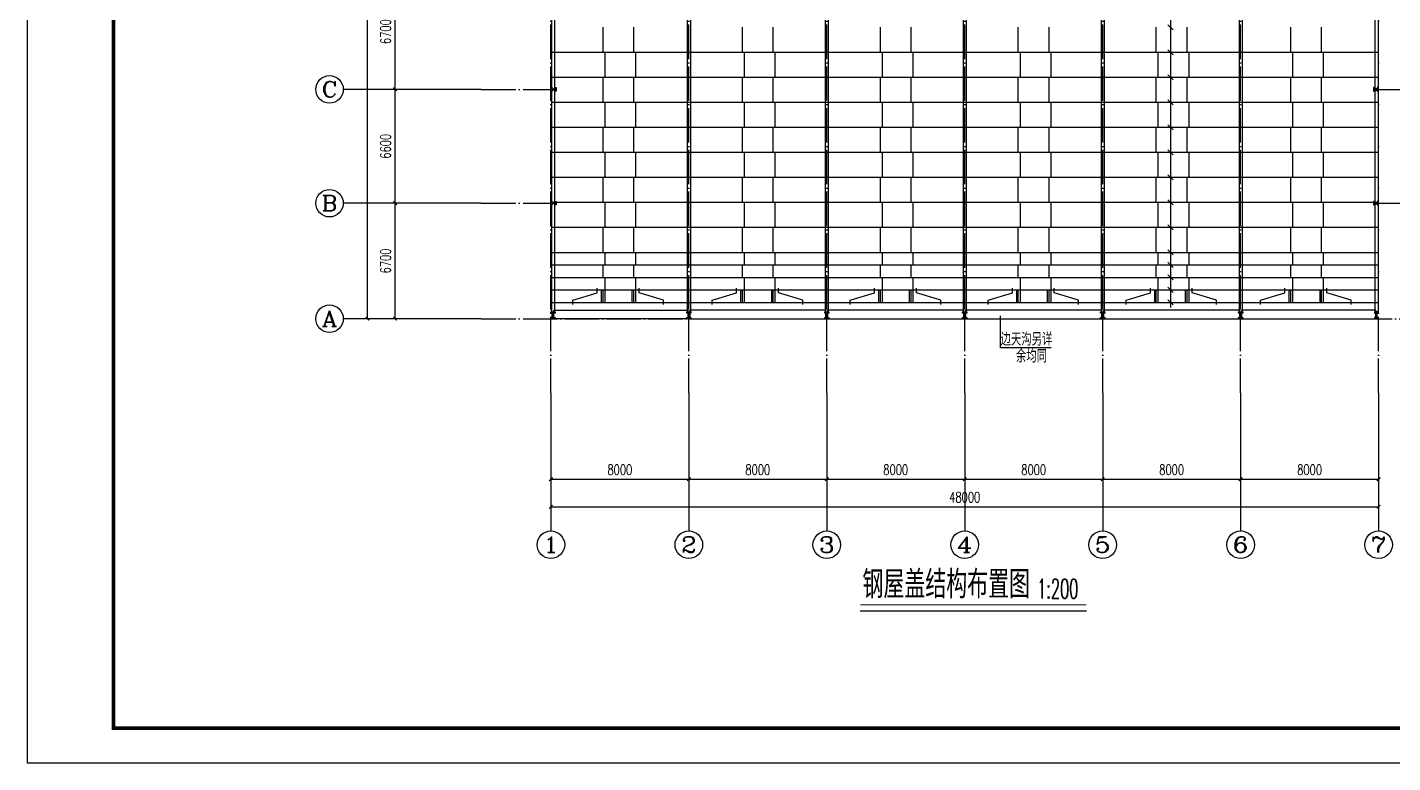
# Model space of a CAD drawing. Extents: x 36360094 to 36697644, y 75306 to 425482.
# Drawn here: x 36484285 to 36563466, y 341482 to 384130 of the extents above; entities that cross this region are included whole.
import ezdxf
from ezdxf.enums import TextEntityAlignment as Align

# ---------------------------------------------------------------- set-up
doc = ezdxf.new("R2010")
doc.units = 0
doc.header["$LTSCALE"] = 1000
doc.header["$MEASUREMENT"] = 0
doc.linetypes.add('ACAD_ISO04W100', pattern=[30.5, 24, -3, 0.5, -3])
doc.linetypes.add('DOTE', pattern=[2.42, 2, -0.2, 0.02, -0.2])
doc.layers.get('0').update_dxf_attribs({"linetype": 'CONTINUOUS'})
doc.layers.get('DEFPOINTS').update_dxf_attribs({"linetype": 'CONTINUOUS'})
for name, color, linetype in [('AXIS', 3, 'CONTINUOUS'), ('AXIS_TEXT', 7, 'CONTINUOUS'), ('DIM_TEXT', 3, 'CONTINUOUS'), ('DOTE', 1, 'ACAD_ISO04W100'), ('PUB_TEXT', 7, 'CONTINUOUS'), ('PUB_TITLE', 4, 'CONTINUOUS'), ('拉条', 4, 'CONTINUOUS'), ('标注、文字', 3, 'CONTINUOUS'), ('沿沟', 3, 'CONTINUOUS'), ('钢梁', 2, 'CONTINUOUS')]:
    doc.layers.add(name, color=color, linetype=linetype)
doc.styles.add('_HZTXT', font='txt.shx', dxfattribs={"width": 0.8, "bigfont": 'hztxt.shx'})
doc.styles.add('_SIMPLEX', font='SIMPLEX', dxfattribs={"width": 0.8})
doc.styles.add('_TCH_AXIS', font='COMPLEX', dxfattribs={"bigfont": 'GBCBIG'})
doc.styles.add('_TCH_DIM_T3', font='SIMPLEX', dxfattribs={"width": 0.705882, "bigfont": 'GBCBIG'})
doc.styles.add('COMPLEX', font='COMPLEX')
doc.dimstyles.new('_TCH_ARCH&&200', dxfattribs={"dimtxt": 595, "dimasz": 200, "dimexe": 500, "dimexo": 600, "dimgap": 252.5, "dimtad": 1, "dimdec": 0, "dimzin": 0, "dimdsep": 46, "dimtxsty": '_TCH_DIM_T3', "dimblk": 'ARCHTICK', "dimcen": 0.09, "dimclrt": 7, "dimazin": 2, "dimtfac": 1, "dimtdec": 0, "dimtix": 1, "dimtmove": 2, "dimatfit": 3, "dimfxl": 0, "dimtolj": 1, "dimtzin": 0, "dimarcsym": 0})

# ---------------------------------------------------------------- blocks, each defined once
blk = doc.blocks.new('_ArchTick')
at = {"color": 0, "linetype": 'ByBlock', "const_width": 0.4}
blk.add_lwpolyline([(-0.5, -0.5), (0.5, 0.5)], dxfattribs=at)
blk = doc.blocks.new('*D711')
at = {"layer": 'AXIS', "color": 0, "lineweight": -2}
for p, q in [((36510011, 373930), (36505111, 373930)), ((36505611, 367230), (36505611, 373930)), ((36510011, 367230), (36505111, 367230))]:
    blk.add_line(p, q, dxfattribs=at)
at = {"layer": 'DEFPOINTS', "color": 0}
for p in [(36505611, 373930), (36510611, 373930), (36510611, 367230)]:
    blk.add_point(p, dxfattribs=at)
at = {"layer": 'AXIS', "color": 0, "lineweight": -2, "xscale": 200, "yscale": 200, "zscale": 200}
for p, rotation in [((36505611, 373930), 90), ((36505611, 367230), 270)]:
    blk.add_blockref('_ArchTick', p, dxfattribs=dict(at, rotation=rotation))
at = {"layer": 'AXIS', "color": 7, "insert": (36505061, 370580), "char_height": 595, "attachment_point": 5, "rotation": 90, "style": '_TCH_DIM_T3'}
blk.add_mtext('\\A1;6700', dxfattribs=at)
blk = doc.blocks.new('*D712')
at = {"layer": 'AXIS', "color": 0, "lineweight": -2}
for p, q in [((36510011, 380530), (36505111, 380530)), ((36505611, 373930), (36505611, 380530)), ((36510011, 373930), (36505111, 373930))]:
    blk.add_line(p, q, dxfattribs=at)
at = {"layer": 'DEFPOINTS', "color": 0}
for p in [(36505611, 380530), (36510611, 380530), (36510611, 373930)]:
    blk.add_point(p, dxfattribs=at)
at = {"layer": 'AXIS', "color": 0, "lineweight": -2, "xscale": 200, "yscale": 200, "zscale": 200}
for p, rotation in [((36505611, 380530), 90), ((36505611, 373930), 270)]:
    blk.add_blockref('_ArchTick', p, dxfattribs=dict(at, rotation=rotation))
at = {"layer": 'AXIS', "color": 7, "insert": (36505061, 377230), "char_height": 595, "attachment_point": 5, "rotation": 90, "style": '_TCH_DIM_T3'}
blk.add_mtext('\\A1;6600', dxfattribs=at)
blk = doc.blocks.new('*D713')
at = {"layer": 'AXIS', "color": 0, "lineweight": -2}
for p, q in [((36510011, 387230), (36505111, 387230)), ((36505611, 380530), (36505611, 387230)), ((36510011, 380530), (36505111, 380530))]:
    blk.add_line(p, q, dxfattribs=at)
at = {"layer": 'DEFPOINTS', "color": 0}
for p in [(36505611, 387230), (36510611, 387230), (36510611, 380530)]:
    blk.add_point(p, dxfattribs=at)
at = {"layer": 'AXIS', "color": 0, "lineweight": -2, "xscale": 200, "yscale": 200, "zscale": 200}
for p, rotation in [((36505611, 387230), 90), ((36505611, 380530), 270)]:
    blk.add_blockref('_ArchTick', p, dxfattribs=dict(at, rotation=rotation))
at = {"layer": 'AXIS', "color": 7, "insert": (36505061, 383880), "char_height": 595, "attachment_point": 5, "rotation": 90, "style": '_TCH_DIM_T3'}
blk.add_mtext('\\A1;6700', dxfattribs=at)
blk = doc.blocks.new('*D717')
at = {"layer": 'AXIS', "color": 0, "lineweight": -2}
for p, q in [((36510011, 407230), (36503511, 407230)), ((36504011, 367230), (36504011, 407230)), ((36510011, 367230), (36503511, 367230))]:
    blk.add_line(p, q, dxfattribs=at)
at = {"layer": 'DEFPOINTS', "color": 0}
for p in [(36504011, 407230), (36510611, 407230), (36510611, 367230)]:
    blk.add_point(p, dxfattribs=at)
at = {"layer": 'AXIS', "color": 0, "lineweight": -2, "xscale": 200, "yscale": 200, "zscale": 200}
for p, rotation in [((36504011, 407230), 90), ((36504011, 367230), 270)]:
    blk.add_blockref('_ArchTick', p, dxfattribs=dict(at, rotation=rotation))
at = {"layer": 'AXIS', "color": 7, "insert": (36503461, 387230), "char_height": 595, "attachment_point": 5, "rotation": 90, "style": '_TCH_DIM_T3'}
blk.add_mtext('\\A1;40000', dxfattribs=at)
blk = doc.blocks.new('*D725')
at = {"layer": 'AXIS', "color": 0, "lineweight": -2}
for p, q in [((36514648, 362324), (36514648, 357424)), ((36522648, 362324), (36522648, 357424)), ((36514648, 357924), (36522648, 357924))]:
    blk.add_line(p, q, dxfattribs=at)
at = {"layer": 'DEFPOINTS', "color": 0}
for p in [(36514648, 362924), (36522648, 362924), (36522648, 357924)]:
    blk.add_point(p, dxfattribs=at)
at = {"layer": 'AXIS', "color": 0, "lineweight": -2, "xscale": 200, "yscale": 200, "zscale": 200, "rotation": 180}
blk.add_blockref('_ArchTick', (36514648, 357924), dxfattribs=at)
at = {"layer": 'AXIS', "color": 0, "lineweight": -2, "xscale": 200, "yscale": 200, "zscale": 200}
blk.add_blockref('_ArchTick', (36522648, 357924), dxfattribs=at)
at = {"layer": 'AXIS', "color": 7, "insert": (36518648, 358474), "char_height": 595, "attachment_point": 5, "style": '_TCH_DIM_T3'}
blk.add_mtext('\\A1;8000', dxfattribs=at)
blk = doc.blocks.new('*D726')
at = {"layer": 'AXIS', "color": 0, "lineweight": -2}
for p, q in [((36522648, 362324), (36522648, 357424)), ((36530648, 362324), (36530648, 357424)), ((36522648, 357924), (36530648, 357924))]:
    blk.add_line(p, q, dxfattribs=at)
at = {"layer": 'DEFPOINTS', "color": 0}
for p in [(36522648, 362924), (36530648, 362924), (36530648, 357924)]:
    blk.add_point(p, dxfattribs=at)
at = {"layer": 'AXIS', "color": 0, "lineweight": -2, "xscale": 200, "yscale": 200, "zscale": 200, "rotation": 180}
blk.add_blockref('_ArchTick', (36522648, 357924), dxfattribs=at)
at = {"layer": 'AXIS', "color": 0, "lineweight": -2, "xscale": 200, "yscale": 200, "zscale": 200}
blk.add_blockref('_ArchTick', (36530648, 357924), dxfattribs=at)
at = {"layer": 'AXIS', "color": 7, "insert": (36526648, 358474), "char_height": 595, "attachment_point": 5, "style": '_TCH_DIM_T3'}
blk.add_mtext('\\A1;8000', dxfattribs=at)
blk = doc.blocks.new('*D727')
at = {"layer": 'AXIS', "color": 0, "lineweight": -2}
for p, q in [((36530648, 362324), (36530648, 357424)), ((36538648, 362324), (36538648, 357424)), ((36530648, 357924), (36538648, 357924))]:
    blk.add_line(p, q, dxfattribs=at)
at = {"layer": 'DEFPOINTS', "color": 0}
for p in [(36530648, 362924), (36538648, 362924), (36538648, 357924)]:
    blk.add_point(p, dxfattribs=at)
at = {"layer": 'AXIS', "color": 0, "lineweight": -2, "xscale": 200, "yscale": 200, "zscale": 200, "rotation": 180}
blk.add_blockref('_ArchTick', (36530648, 357924), dxfattribs=at)
at = {"layer": 'AXIS', "color": 0, "lineweight": -2, "xscale": 200, "yscale": 200, "zscale": 200}
blk.add_blockref('_ArchTick', (36538648, 357924), dxfattribs=at)
at = {"layer": 'AXIS', "color": 7, "insert": (36534648, 358474), "char_height": 595, "attachment_point": 5, "style": '_TCH_DIM_T3'}
blk.add_mtext('\\A1;8000', dxfattribs=at)
blk = doc.blocks.new('*D728')
at = {"layer": 'AXIS', "color": 0, "lineweight": -2}
for p, q in [((36538648, 362324), (36538648, 357424)), ((36546648, 362324), (36546648, 357424)), ((36538648, 357924), (36546648, 357924))]:
    blk.add_line(p, q, dxfattribs=at)
at = {"layer": 'DEFPOINTS', "color": 0}
for p in [(36538648, 362924), (36546648, 362924), (36546648, 357924)]:
    blk.add_point(p, dxfattribs=at)
at = {"layer": 'AXIS', "color": 0, "lineweight": -2, "xscale": 200, "yscale": 200, "zscale": 200, "rotation": 180}
blk.add_blockref('_ArchTick', (36538648, 357924), dxfattribs=at)
at = {"layer": 'AXIS', "color": 0, "lineweight": -2, "xscale": 200, "yscale": 200, "zscale": 200}
blk.add_blockref('_ArchTick', (36546648, 357924), dxfattribs=at)
at = {"layer": 'AXIS', "color": 7, "insert": (36542648, 358474), "char_height": 595, "attachment_point": 5, "style": '_TCH_DIM_T3'}
blk.add_mtext('\\A1;8000', dxfattribs=at)
blk = doc.blocks.new('*D729')
at = {"layer": 'AXIS', "color": 0, "lineweight": -2}
for p, q in [((36546648, 362324), (36546648, 357424)), ((36554648, 362324), (36554648, 357424)), ((36546648, 357924), (36554648, 357924))]:
    blk.add_line(p, q, dxfattribs=at)
at = {"layer": 'DEFPOINTS', "color": 0}
for p in [(36546648, 362924), (36554648, 362924), (36554648, 357924)]:
    blk.add_point(p, dxfattribs=at)
at = {"layer": 'AXIS', "color": 0, "lineweight": -2, "xscale": 200, "yscale": 200, "zscale": 200, "rotation": 180}
blk.add_blockref('_ArchTick', (36546648, 357924), dxfattribs=at)
at = {"layer": 'AXIS', "color": 0, "lineweight": -2, "xscale": 200, "yscale": 200, "zscale": 200}
blk.add_blockref('_ArchTick', (36554648, 357924), dxfattribs=at)
at = {"layer": 'AXIS', "color": 7, "insert": (36550648, 358474), "char_height": 595, "attachment_point": 5, "style": '_TCH_DIM_T3'}
blk.add_mtext('\\A1;8000', dxfattribs=at)
blk = doc.blocks.new('*D730')
at = {"layer": 'AXIS', "color": 0, "lineweight": -2}
for p, q in [((36554648, 362324), (36554648, 357424)), ((36562648, 362324), (36562648, 357424)), ((36554648, 357924), (36562648, 357924))]:
    blk.add_line(p, q, dxfattribs=at)
at = {"layer": 'DEFPOINTS', "color": 0}
for p in [(36554648, 362924), (36562648, 362924), (36562648, 357924)]:
    blk.add_point(p, dxfattribs=at)
at = {"layer": 'AXIS', "color": 0, "lineweight": -2, "xscale": 200, "yscale": 200, "zscale": 200, "rotation": 180}
blk.add_blockref('_ArchTick', (36554648, 357924), dxfattribs=at)
at = {"layer": 'AXIS', "color": 0, "lineweight": -2, "xscale": 200, "yscale": 200, "zscale": 200}
blk.add_blockref('_ArchTick', (36562648, 357924), dxfattribs=at)
at = {"layer": 'AXIS', "color": 7, "insert": (36558648, 358474), "char_height": 595, "attachment_point": 5, "style": '_TCH_DIM_T3'}
blk.add_mtext('\\A1;8000', dxfattribs=at)
blk = doc.blocks.new('*D731')
at = {"layer": 'AXIS', "color": 0, "lineweight": -2}
for p, q in [((36514648, 362324), (36514648, 355824)), ((36562648, 362324), (36562648, 355824)), ((36514648, 356324), (36562648, 356324))]:
    blk.add_line(p, q, dxfattribs=at)
at = {"layer": 'DEFPOINTS', "color": 0}
for p in [(36514648, 362924), (36562648, 362924), (36562648, 356324)]:
    blk.add_point(p, dxfattribs=at)
at = {"layer": 'AXIS', "color": 0, "lineweight": -2, "xscale": 200, "yscale": 200, "zscale": 200, "rotation": 180}
blk.add_blockref('_ArchTick', (36514648, 356324), dxfattribs=at)
at = {"layer": 'AXIS', "color": 0, "lineweight": -2, "xscale": 200, "yscale": 200, "zscale": 200}
blk.add_blockref('_ArchTick', (36562648, 356324), dxfattribs=at)
at = {"layer": 'AXIS', "color": 7, "insert": (36538648, 356874), "char_height": 595, "attachment_point": 5, "style": '_TCH_DIM_T3'}
blk.add_mtext('\\A1;48000', dxfattribs=at)
blk = doc.blocks.new('_AXISO')
blk.add_circle((0, 0), 0.5)
at = {"layer": 'AXIS_TEXT', "style": 'COMPLEX', "width": 1.041667}
blk.add_attdef('A', text='', height=0.56, dxfattribs=at).set_placement((-0.25, -0.28), (0.25, -0.28), align=Align.FIT)

msp = doc.modelspace()

# ---------------------------------------------------------------- hatches: boundary and pattern name
for points in [[(36514867.8, 380629.7), (36514947.8, 380629.7), (36514947.8, 380429.7), (36514867.8, 380429.7), (36514867.8, 380489.7), (36514727.8, 380489.7), (36514727.8, 380429.7), (36514647.8, 380429.7), (36514647.8, 380629.7), (36514727.8, 380629.7), (36514727.8, 380569.7), (36514867.8, 380569.7)], [(36562427.8, 380629.7), (36562347.8, 380629.7), (36562347.8, 380429.7), (36562427.8, 380429.7), (36562427.8, 380489.7), (36562567.8, 380489.7), (36562567.8, 380429.7), (36562647.8, 380429.7), (36562647.8, 380629.7), (36562567.8, 380629.7), (36562567.8, 380569.7), (36562427.8, 380569.7)], [(36514867.8, 374029.7), (36514947.8, 374029.7), (36514947.8, 373829.7), (36514867.8, 373829.7), (36514867.8, 373889.7), (36514727.8, 373889.7), (36514727.8, 373829.7), (36514647.8, 373829.7), (36514647.8, 374029.7), (36514727.8, 374029.7), (36514727.8, 373969.7), (36514867.8, 373969.7)], [(36562427.8, 374029.7), (36562347.8, 374029.7), (36562347.8, 373829.7), (36562427.8, 373829.7), (36562427.8, 373889.7), (36562567.8, 373889.7), (36562567.8, 373829.7), (36562647.8, 373829.7), (36562647.8, 374029.7), (36562567.8, 374029.7), (36562567.8, 373969.7), (36562427.8, 373969.7)], [(36514647.8, 367549.7), (36514647.8, 367629.7), (36514887.8, 367629.7), (36514887.8, 367549.7), (36514807.8, 367549.7), (36514807.8, 367309.7), (36514887.8, 367309.7), (36514887.8, 367229.7), (36514647.8, 367229.7), (36514647.8, 367309.7), (36514727.8, 367309.7), (36514727.8, 367549.7)], [(36522527.8, 367549.7), (36522527.8, 367629.7), (36522767.8, 367629.7), (36522767.8, 367549.7), (36522687.8, 367549.7), (36522687.8, 367309.7), (36522767.8, 367309.7), (36522767.8, 367229.7), (36522527.8, 367229.7), (36522527.8, 367309.7), (36522607.8, 367309.7), (36522607.8, 367549.7)], [(36530527.8, 367549.7), (36530527.8, 367629.7), (36530767.8, 367629.7), (36530767.8, 367549.7), (36530687.8, 367549.7), (36530687.8, 367309.7), (36530767.8, 367309.7), (36530767.8, 367229.7), (36530527.8, 367229.7), (36530527.8, 367309.7), (36530607.8, 367309.7), (36530607.8, 367549.7)], [(36538527.8, 367549.7), (36538527.8, 367629.7), (36538767.8, 367629.7), (36538767.8, 367549.7), (36538687.8, 367549.7), (36538687.8, 367309.7), (36538767.8, 367309.7), (36538767.8, 367229.7), (36538527.8, 367229.7), (36538527.8, 367309.7), (36538607.8, 367309.7), (36538607.8, 367549.7)], [(36546527.8, 367549.7), (36546527.8, 367629.7), (36546767.8, 367629.7), (36546767.8, 367549.7), (36546687.8, 367549.7), (36546687.8, 367309.7), (36546767.8, 367309.7), (36546767.8, 367229.7), (36546527.8, 367229.7), (36546527.8, 367309.7), (36546607.8, 367309.7), (36546607.8, 367549.7)], [(36554527.8, 367549.7), (36554527.8, 367629.7), (36554767.8, 367629.7), (36554767.8, 367549.7), (36554687.8, 367549.7), (36554687.8, 367309.7), (36554767.8, 367309.7), (36554767.8, 367229.7), (36554527.8, 367229.7), (36554527.8, 367309.7), (36554607.8, 367309.7), (36554607.8, 367549.7)], [(36562647.8, 367549.7), (36562647.8, 367629.7), (36562407.8, 367629.7), (36562407.8, 367549.7), (36562487.8, 367549.7), (36562487.8, 367309.7), (36562407.8, 367309.7), (36562407.8, 367229.7), (36562647.8, 367229.7), (36562647.8, 367309.7), (36562567.8, 367309.7), (36562567.8, 367549.7)]]:
    msp.add_hatch(color=256).paths.add_polyline_path(points)

# ---------------------------------------------------------------- linework, layer by layer
for p, q in [((36550580.9, 408424.2), (36550580.9, 367883.1)), ((36517673.1, 382679.7), (36517673.1, 384129.7)), ((36519457.3, 382679.7), (36519457.3, 384129.7)), ((36525754.4, 382679.7), (36525754.4, 384129.7)), ((36527538.5, 382679.7), (36527538.5, 384129.7)), ((36533754.4, 382679.7), (36533754.4, 384129.7)), ((36535538.5, 382679.7), (36535538.5, 384129.7)), ((36541754.4, 382679.7), (36541754.4, 384129.7)), ((36543538.5, 382679.7), (36543538.5, 384129.7)), ((36549754.4, 382679.7), (36549754.4, 384129.7)), ((36550730.5, 383980.1), (36550431.3, 384279.2)), ((36551538.5, 382679.7), (36551538.5, 384129.7)), ((36557553.7, 382679.7), (36557553.7, 384129.7)), ((36559337.8, 382679.7), (36559337.8, 384129.7)), ((36514677.8, 382679.7), (36562617.8, 382679.7)), ((36517773.1, 382679.7), (36517773.1, 381229.7)), ((36519557.3, 382679.7), (36519557.3, 381229.7)), ((36525854.4, 382679.7), (36525854.4, 381229.7)), ((36527638.5, 382679.7), (36527638.5, 381229.7)), ((36533854.4, 382679.7), (36533854.4, 381229.7)), ((36535638.5, 382679.7), (36535638.5, 381229.7)), ((36541854.4, 382679.7), (36541854.4, 381229.7)), ((36543638.5, 382679.7), (36543638.5, 381229.7)), ((36549854.4, 382679.7), (36549854.4, 381229.7)), ((36550730.5, 382530.1), (36550431.3, 382829.2)), ((36551638.5, 382679.7), (36551638.5, 381229.7)), ((36557653.7, 382679.7), (36557653.7, 381229.7)), ((36559437.8, 382679.7), (36559437.8, 381229.7)), ((36514677.8, 381229.7), (36562617.8, 381229.7)), ((36517673.1, 379779.7), (36517673.1, 381229.7)), ((36519457.3, 379779.7), (36519457.3, 381229.7)), ((36525754.4, 379779.7), (36525754.4, 381229.7)), ((36527538.5, 379779.7), (36527538.5, 381229.7)), ((36533754.4, 379779.7), (36533754.4, 381229.7)), ((36535538.5, 379779.7), (36535538.5, 381229.7)), ((36541754.4, 379779.7), (36541754.4, 381229.7)), ((36543538.5, 379779.7), (36543538.5, 381229.7)), ((36549754.4, 379779.7), (36549754.4, 381229.7)), ((36550730.5, 381080.1), (36550431.3, 381379.2)), ((36551538.5, 379779.7), (36551538.5, 381229.7)), ((36557553.7, 379779.7), (36557553.7, 381229.7)), ((36559337.8, 379779.7), (36559337.8, 381229.7)), ((36514677.8, 379779.7), (36562617.8, 379779.7)), ((36517773.1, 379779.7), (36517773.1, 378329.7)), ((36519557.3, 379779.7), (36519557.3, 378329.7)), ((36525854.4, 379779.7), (36525854.4, 378329.7)), ((36527638.5, 379779.7), (36527638.5, 378329.7)), ((36533854.4, 379779.7), (36533854.4, 378329.7)), ((36535638.5, 379779.7), (36535638.5, 378329.7)), ((36541854.4, 379779.7), (36541854.4, 378329.7)), ((36543638.5, 379779.7), (36543638.5, 378329.7)), ((36549854.4, 379779.7), (36549854.4, 378329.7)), ((36550730.5, 379630.1), (36550431.3, 379929.2)), ((36551638.5, 379779.7), (36551638.5, 378329.7)), ((36557653.7, 379779.7), (36557653.7, 378329.7)), ((36559437.8, 379779.7), (36559437.8, 378329.7)), ((36514677.8, 378329.7), (36562617.8, 378329.7)), ((36517673.1, 376879.7), (36517673.1, 378329.7)), ((36519457.3, 376879.7), (36519457.3, 378329.7)), ((36525754.4, 376879.7), (36525754.4, 378329.7)), ((36527538.5, 376879.7), (36527538.5, 378329.7)), ((36533754.4, 376879.7), (36533754.4, 378329.7)), ((36535538.5, 376879.7), (36535538.5, 378329.7)), ((36541754.4, 376879.7), (36541754.4, 378329.7)), ((36543538.5, 376879.7), (36543538.5, 378329.7)), ((36549754.4, 376879.7), (36549754.4, 378329.7)), ((36550730.5, 378180.1), (36550431.3, 378479.2)), ((36551538.5, 376879.7), (36551538.5, 378329.7)), ((36557553.7, 376879.7), (36557553.7, 378329.7)), ((36559337.8, 376879.7), (36559337.8, 378329.7)), ((36550730.5, 376730.1), (36550431.3, 377029.2)), ((36514677.8, 376879.7), (36562617.8, 376879.7)), ((36517773.1, 376879.7), (36517773.1, 375429.7)), ((36519557.3, 376879.7), (36519557.3, 375429.7)), ((36525854.4, 376879.7), (36525854.4, 375429.7)), ((36527638.5, 376879.7), (36527638.5, 375429.7)), ((36533854.4, 376879.7), (36533854.4, 375429.7)), ((36535638.5, 376879.7), (36535638.5, 375429.7)), ((36541854.4, 376879.7), (36541854.4, 375429.7)), ((36543638.5, 376879.7), (36543638.5, 375429.7)), ((36549854.4, 376879.7), (36549854.4, 375429.7)), ((36551638.5, 376879.7), (36551638.5, 375429.7)), ((36557653.7, 376879.7), (36557653.7, 375429.7)), ((36559437.8, 376879.7), (36559437.8, 375429.7)), ((36514677.8, 375429.7), (36562617.8, 375429.7)), ((36517673.1, 373979.7), (36517673.1, 375429.7)), ((36519457.3, 373979.7), (36519457.3, 375429.7)), ((36525754.4, 373979.7), (36525754.4, 375429.7)), ((36527538.5, 373979.7), (36527538.5, 375429.7)), ((36533754.4, 373979.7), (36533754.4, 375429.7)), ((36535538.5, 373979.7), (36535538.5, 375429.7)), ((36541754.4, 373979.7), (36541754.4, 375429.7)), ((36543538.5, 373979.7), (36543538.5, 375429.7)), ((36549754.4, 373979.7), (36549754.4, 375429.7)), ((36550730.5, 375280.1), (36550431.3, 375579.2)), ((36551538.5, 373979.7), (36551538.5, 375429.7)), ((36557553.7, 373979.7), (36557553.7, 375429.7)), ((36559337.8, 373979.7), (36559337.8, 375429.7)), ((36514677.8, 373979.7), (36562617.8, 373979.7)), ((36517773.1, 373979.7), (36517773.1, 372529.7)), ((36519557.3, 373979.7), (36519557.3, 372529.7)), ((36525854.4, 373979.7), (36525854.4, 372529.7)), ((36527638.5, 373979.7), (36527638.5, 372529.7)), ((36533854.4, 373979.7), (36533854.4, 372529.7)), ((36535638.5, 373979.7), (36535638.5, 372529.7)), ((36541854.4, 373979.7), (36541854.4, 372529.7)), ((36543638.5, 373979.7), (36543638.5, 372529.7)), ((36549854.4, 373979.7), (36549854.4, 372529.7)), ((36550730.5, 373830.1), (36550431.3, 374129.2)), ((36551638.5, 373979.7), (36551638.5, 372529.7)), ((36557653.7, 373979.7), (36557653.7, 372529.7)), ((36559437.8, 373979.7), (36559437.8, 372529.7)), ((36514677.8, 372529.7), (36562617.8, 372529.7)), ((36517673.1, 371079.7), (36517673.1, 372529.7)), ((36519457.3, 371079.7), (36519457.3, 372529.7)), ((36525754.4, 371079.7), (36525754.4, 372529.7)), ((36527538.5, 371079.7), (36527538.5, 372529.7)), ((36533754.4, 371079.7), (36533754.4, 372529.7)), ((36535538.5, 371079.7), (36535538.5, 372529.7)), ((36541754.4, 371079.7), (36541754.4, 372529.7)), ((36543538.5, 371079.7), (36543538.5, 372529.7)), ((36549754.4, 371079.7), (36549754.4, 372529.7)), ((36550730.5, 372380.1), (36550431.3, 372679.2)), ((36551538.5, 371079.7), (36551538.5, 372529.7)), ((36557553.7, 371079.7), (36557553.7, 372529.7)), ((36559337.8, 371079.7), (36559337.8, 372529.7)), ((36514677.8, 371079.7), (36562617.8, 371079.7)), ((36517773.1, 371079.7), (36517773.1, 370354.7)), ((36519557.3, 371079.7), (36519557.3, 370354.7)), ((36525854.4, 371079.7), (36525854.4, 370354.7)), ((36527638.5, 371079.7), (36527638.5, 370354.7)), ((36533854.4, 371079.7), (36533854.4, 370354.7)), ((36535638.5, 371079.7), (36535638.5, 370354.7)), ((36541854.4, 371079.7), (36541854.4, 370354.7)), ((36543638.5, 371079.7), (36543638.5, 370354.7)), ((36549854.4, 371079.7), (36549854.4, 370354.7)), ((36550730.5, 370930.1), (36550431.3, 371229.2)), ((36551638.5, 371079.7), (36551638.5, 370354.7)), ((36557653.7, 371079.7), (36557653.7, 370354.7)), ((36559437.8, 371079.7), (36559437.8, 370354.7)), ((36514677.8, 370354.7), (36562617.8, 370354.7)), ((36517673.1, 369629.7), (36517673.1, 370354.7)), ((36519457.3, 369629.7), (36519457.3, 370354.7)), ((36525754.4, 369629.7), (36525754.4, 370354.7)), ((36527538.5, 369629.7), (36527538.5, 370354.7)), ((36533754.4, 369629.7), (36533754.4, 370354.7)), ((36535538.5, 369629.7), (36535538.5, 370354.7)), ((36541754.4, 369629.7), (36541754.4, 370354.7)), ((36543538.5, 369629.7), (36543538.5, 370354.7)), ((36549754.4, 369629.7), (36549754.4, 370354.7)), ((36550730.5, 370205.1), (36550431.3, 370504.2)), ((36550730.5, 369480.1), (36550431.3, 369779.2)), ((36551538.5, 369629.7), (36551538.5, 370354.7)), ((36557553.7, 369629.7), (36557553.7, 370354.7)), ((36559337.8, 369629.7), (36559337.8, 370354.7)), ((36514677.8, 369629.7), (36562617.8, 369629.7)), ((36517773.1, 369629.7), (36517773.1, 368904.7)), ((36519557.3, 369629.7), (36519557.3, 368904.7)), ((36525854.4, 369629.7), (36525854.4, 368904.7)), ((36527638.5, 369629.7), (36527638.5, 368904.7)), ((36533854.4, 369629.7), (36533854.4, 368904.7)), ((36535638.5, 369629.7), (36535638.5, 368904.7)), ((36541854.4, 369629.7), (36541854.4, 368904.7)), ((36543638.5, 369629.7), (36543638.5, 368904.7)), ((36549854.4, 369629.7), (36549854.4, 368904.7)), ((36550730.5, 368755.1), (36550431.3, 369054.2)), ((36551638.5, 369629.7), (36551638.5, 368904.7)), ((36557653.7, 369629.7), (36557653.7, 368904.7)), ((36559437.8, 369629.7), (36559437.8, 368904.7)), ((36514677.8, 368904.7), (36562617.8, 368904.7)), ((36517567.4, 368904.7), (36517567.4, 368179.7)), ((36517673.1, 368179.7), (36517673.1, 368904.7)), ((36517774.1, 368904.7), (36517774.1, 368179.7)), ((36519351.6, 368904.7), (36519351.6, 368179.7)), ((36519457.3, 368179.7), (36519457.3, 368904.7)), ((36519558.3, 368904.7), (36519558.3, 368179.7)), ((36525648.7, 368904.7), (36525648.7, 368179.7)), ((36525754.4, 368179.7), (36525754.4, 368904.7)), ((36525855.4, 368904.7), (36525855.4, 368179.7)), ((36527432.8, 368904.7), (36527432.8, 368179.7)), ((36527538.5, 368179.7), (36527538.5, 368904.7)), ((36527639.5, 368904.7), (36527639.5, 368179.7)), ((36533648.7, 368904.7), (36533648.7, 368179.7)), ((36533754.4, 368179.7), (36533754.4, 368904.7)), ((36533855.4, 368904.7), (36533855.4, 368179.7)), ((36535432.8, 368904.7), (36535432.8, 368179.7)), ((36535538.5, 368179.7), (36535538.5, 368904.7)), ((36535639.5, 368904.7), (36535639.5, 368179.7)), ((36541648.7, 368904.7), (36541648.7, 368179.7)), ((36541754.4, 368179.7), (36541754.4, 368904.7)), ((36541855.4, 368904.7), (36541855.4, 368179.7)), ((36543432.8, 368904.7), (36543432.8, 368179.7)), ((36543538.5, 368179.7), (36543538.5, 368904.7)), ((36543639.5, 368904.7), (36543639.5, 368179.7)), ((36549648.7, 368904.7), (36549648.7, 368179.7)), ((36549754.4, 368179.7), (36549754.4, 368904.7)), ((36549855.4, 368904.7), (36549855.4, 368179.7)), ((36550730.5, 368030.1), (36550431.3, 368329.2)), ((36551432.8, 368904.7), (36551432.8, 368179.7)), ((36551538.5, 368179.7), (36551538.5, 368904.7)), ((36551639.5, 368904.7), (36551639.5, 368179.7)), ((36557448, 368904.7), (36557448, 368179.7)), ((36557553.7, 368179.7), (36557553.7, 368904.7)), ((36557654.7, 368904.7), (36557654.7, 368179.7)), ((36559232.2, 368904.7), (36559232.2, 368179.7)), ((36559337.8, 368179.7), (36559337.8, 368904.7)), ((36559438.8, 368904.7), (36559438.8, 368179.7)), ((36514677.8, 368179.7), (36562617.8, 368179.7)), ((36540716.5, 365555.3), (36540716.5, 367392.1)), ((36540716.5, 365555.3), (36543656.7, 365555.3))]:
    msp.add_line(p, q)
for points in [[(36514867.8, 380629.7), (36514947.8, 380629.7), (36514947.8, 380429.7), (36514867.8, 380429.7), (36514867.8, 380489.7), (36514727.8, 380489.7), (36514727.8, 380429.7), (36514647.8, 380429.7), (36514647.8, 380629.7), (36514727.8, 380629.7), (36514727.8, 380569.7), (36514867.8, 380569.7), (36514867.8, 380629.7)], [(36562427.8, 380629.7), (36562347.8, 380629.7), (36562347.8, 380429.7), (36562427.8, 380429.7), (36562427.8, 380489.7), (36562567.8, 380489.7), (36562567.8, 380429.7), (36562647.8, 380429.7), (36562647.8, 380629.7), (36562567.8, 380629.7), (36562567.8, 380569.7), (36562427.8, 380569.7), (36562427.8, 380629.7)], [(36514867.8, 374029.7), (36514947.8, 374029.7), (36514947.8, 373829.7), (36514867.8, 373829.7), (36514867.8, 373889.7), (36514727.8, 373889.7), (36514727.8, 373829.7), (36514647.8, 373829.7), (36514647.8, 374029.7), (36514727.8, 374029.7), (36514727.8, 373969.7), (36514867.8, 373969.7), (36514867.8, 374029.7)], [(36562427.8, 374029.7), (36562347.8, 374029.7), (36562347.8, 373829.7), (36562427.8, 373829.7), (36562427.8, 373889.7), (36562567.8, 373889.7), (36562567.8, 373829.7), (36562647.8, 373829.7), (36562647.8, 374029.7), (36562567.8, 374029.7), (36562567.8, 373969.7), (36562427.8, 373969.7), (36562427.8, 374029.7)], [(36514647.8, 367549.7), (36514647.8, 367629.7), (36514887.8, 367629.7), (36514887.8, 367549.7), (36514807.8, 367549.7), (36514807.8, 367309.7), (36514887.8, 367309.7), (36514887.8, 367229.7), (36514647.8, 367229.7), (36514647.8, 367309.7), (36514727.8, 367309.7), (36514727.8, 367549.7), (36514647.8, 367549.7)], [(36522527.8, 367549.7), (36522527.8, 367629.7), (36522767.8, 367629.7), (36522767.8, 367549.7), (36522687.8, 367549.7), (36522687.8, 367309.7), (36522767.8, 367309.7), (36522767.8, 367229.7), (36522527.8, 367229.7), (36522527.8, 367309.7), (36522607.8, 367309.7), (36522607.8, 367549.7), (36522527.8, 367549.7)], [(36530527.8, 367549.7), (36530527.8, 367629.7), (36530767.8, 367629.7), (36530767.8, 367549.7), (36530687.8, 367549.7), (36530687.8, 367309.7), (36530767.8, 367309.7), (36530767.8, 367229.7), (36530527.8, 367229.7), (36530527.8, 367309.7), (36530607.8, 367309.7), (36530607.8, 367549.7), (36530527.8, 367549.7)], [(36538527.8, 367549.7), (36538527.8, 367629.7), (36538767.8, 367629.7), (36538767.8, 367549.7), (36538687.8, 367549.7), (36538687.8, 367309.7), (36538767.8, 367309.7), (36538767.8, 367229.7), (36538527.8, 367229.7), (36538527.8, 367309.7), (36538607.8, 367309.7), (36538607.8, 367549.7), (36538527.8, 367549.7)], [(36546527.8, 367549.7), (36546527.8, 367629.7), (36546767.8, 367629.7), (36546767.8, 367549.7), (36546687.8, 367549.7), (36546687.8, 367309.7), (36546767.8, 367309.7), (36546767.8, 367229.7), (36546527.8, 367229.7), (36546527.8, 367309.7), (36546607.8, 367309.7), (36546607.8, 367549.7), (36546527.8, 367549.7)], [(36554527.8, 367549.7), (36554527.8, 367629.7), (36554767.8, 367629.7), (36554767.8, 367549.7), (36554687.8, 367549.7), (36554687.8, 367309.7), (36554767.8, 367309.7), (36554767.8, 367229.7), (36554527.8, 367229.7), (36554527.8, 367309.7), (36554607.8, 367309.7), (36554607.8, 367549.7), (36554527.8, 367549.7)], [(36562647.8, 367549.7), (36562647.8, 367629.7), (36562407.8, 367629.7), (36562407.8, 367549.7), (36562487.8, 367549.7), (36562487.8, 367309.7), (36562407.8, 367309.7), (36562407.8, 367229.7), (36562647.8, 367229.7), (36562647.8, 367309.7), (36562567.8, 367309.7), (36562567.8, 367549.7), (36562647.8, 367549.7)]]:
    msp.add_lwpolyline(points)
at = {"layer": 'AXIS'}
for p, q in [((36510611.4, 380529.7), (36502611.4, 380529.7)), ((36510611.4, 373929.7), (36502611.4, 373929.7)), ((36510611.4, 367229.7), (36502611.4, 367229.7)), ((36514647.8, 362923.6), (36514647.8, 354923.6)), ((36522647.8, 362923.6), (36522647.8, 354923.6)), ((36530647.8, 362923.6), (36530647.8, 354923.6)), ((36538647.8, 362923.6), (36538647.8, 354923.6)), ((36546647.8, 362923.6), (36546647.8, 354923.6)), ((36554647.8, 362923.6), (36554647.8, 354923.6)), ((36562647.8, 362923.6), (36562647.8, 354923.6))]:
    msp.add_line(p, q, dxfattribs=at)
at = {"layer": 'DOTE', "linetype": 'DOTE'}
for p, q in [((36514647.8, 362923.6), (36514647.8, 411272.6)), ((36522647.8, 362923.6), (36522647.8, 411272.6)), ((36530647.8, 362923.6), (36530647.8, 411272.6)), ((36538647.8, 362923.6), (36538647.8, 411272.6)), ((36546647.8, 362923.6), (36546647.8, 411272.6)), ((36554647.8, 362923.6), (36554647.8, 411272.6)), ((36562647.8, 362923.6), (36562647.8, 411272.6)), ((36510611.4, 380529.7), (36514647.8, 380529.7)), ((36562647.8, 380529.7), (36568020.8, 380529.7)), ((36510611.4, 373929.7), (36514647.8, 373929.7)), ((36562647.8, 373929.7), (36568020.8, 373929.7)), ((36510611.4, 367229.7), (36568020.8, 367229.7))]:
    msp.add_line(p, q, dxfattribs=at)
at = {"layer": 'PUB_TITLE'}
msp.add_lwpolyline([(36484285.2, 341482.4), (36603085.2, 341482.4), (36603085.2, 425482.4), (36484285.2, 425482.4)], close=True, dxfattribs=at)
at = {"layer": 'PUB_TITLE', "const_width": 200}
msp.add_lwpolyline([(36489285.2, 343482.4), (36601085.2, 343482.4), (36601085.2, 423482.4), (36489285.2, 423482.4)], close=True, dxfattribs=at)
at = {"layer": '拉条'}
for p, q in [((36517340.4, 368735), (36517340.4, 368999.9)), ((36519760.7, 368735), (36519760.7, 368999.9)), ((36525421.6, 368735), (36525421.6, 368999.9)), ((36527841.9, 368735), (36527841.9, 368999.9)), ((36533421.6, 368735), (36533421.6, 368999.9)), ((36535841.9, 368735), (36535841.9, 368999.9)), ((36541421.6, 368735), (36541421.6, 368999.9)), ((36543841.9, 368735), (36543841.9, 368999.9)), ((36549421.6, 368735), (36549421.6, 368999.9)), ((36551841.9, 368735), (36551841.9, 368999.9)), ((36557220.9, 368735), (36557220.9, 368999.9)), ((36559641.2, 368735), (36559641.2, 368999.9)), ((36515927.4, 368313), (36517340.4, 368735)), ((36515927.4, 368056.1), (36515927.4, 368313)), ((36521173.7, 368313), (36519760.7, 368735)), ((36521173.7, 368056.1), (36521173.7, 368313)), ((36524008.6, 368313), (36525421.6, 368735)), ((36524008.6, 368056.1), (36524008.6, 368313)), ((36529254.9, 368313), (36527841.9, 368735)), ((36529254.9, 368056.1), (36529254.9, 368313)), ((36532008.6, 368313), (36533421.6, 368735)), ((36532008.6, 368056.1), (36532008.6, 368313)), ((36537254.9, 368313), (36535841.9, 368735)), ((36537254.9, 368056.1), (36537254.9, 368313)), ((36540008.6, 368313), (36541421.6, 368735)), ((36540008.6, 368056.1), (36540008.6, 368313)), ((36545254.9, 368313), (36543841.9, 368735)), ((36545254.9, 368056.1), (36545254.9, 368313)), ((36548008.6, 368313), (36549421.6, 368735)), ((36548008.6, 368056.1), (36548008.6, 368313)), ((36553254.9, 368313), (36551841.9, 368735)), ((36553254.9, 368056.1), (36553254.9, 368313)), ((36555808, 368313), (36557220.9, 368735)), ((36555808, 368056.1), (36555808, 368313)), ((36561054.2, 368313), (36559641.2, 368735)), ((36561054.2, 368056.1), (36561054.2, 368313))]:
    msp.add_line(p, q, dxfattribs=at)
at = {"layer": '标注、文字'}
msp.add_line((36532585.2, 350298.6), (36545701, 350298.6), dxfattribs=at)
msp.add_line((36532585.2, 350298.6), (36545701, 350298.6), dxfattribs=at)
at = {"layer": '标注、文字', "const_width": 50}
msp.add_lwpolyline([(36532585.2, 350636.9), (36545701, 350636.9)], dxfattribs=at)
msp.add_lwpolyline([(36532585.2, 350636.9), (36545701, 350636.9)], dxfattribs=at)
at = {"layer": '沿沟'}
for points in [[(36514814.8, 367729.7), (36522597, 367729.7), (36522597, 367229.7), (36514814.8, 367229.7)], [(36530595.5, 367729.7), (36522698.5, 367729.7), (36522698.5, 367229.7), (36530595.5, 367229.7)], [(36538595.5, 367729.7), (36530698.5, 367729.7), (36530698.5, 367229.7), (36538595.5, 367229.7)], [(36546595.5, 367729.7), (36538698.5, 367729.7), (36538698.5, 367229.7), (36546595.5, 367229.7)], [(36554595.5, 367729.7), (36546698.5, 367729.7), (36546698.5, 367229.7), (36554595.5, 367229.7)], [(36562480.8, 367729.7), (36554698.5, 367729.7), (36554698.5, 367229.7), (36562480.8, 367229.7)]]:
    msp.add_lwpolyline(points, close=True, dxfattribs=at)
at = {"layer": '钢梁'}
for p, q in [((36514677.8, 406829.7), (36514677.8, 367629.7)), ((36514857.8, 406829.7), (36514857.8, 367629.7)), ((36522557.8, 406829.7), (36522557.8, 367629.7)), ((36522737.8, 406829.7), (36522737.8, 367629.7)), ((36530557.8, 406829.7), (36530557.8, 367629.7)), ((36530737.8, 406829.7), (36530737.8, 367629.7)), ((36538557.8, 406829.7), (36538557.8, 367629.7)), ((36538737.8, 406829.7), (36538737.8, 367629.7)), ((36546557.8, 406829.7), (36546557.8, 367629.7)), ((36546737.8, 406829.7), (36546737.8, 367629.7)), ((36554557.8, 406829.7), (36554557.8, 367629.7)), ((36554737.8, 406829.7), (36554737.8, 367629.7)), ((36562437.8, 406829.7), (36562437.8, 367629.7)), ((36562617.8, 406829.7), (36562617.8, 367629.7))]:
    msp.add_line(p, q, dxfattribs=at)

# ---------------------------------------------------------------- block references
at = {"layer": 'AXIS'}
ref = msp.add_blockref('_AXISO', (36501811.4, 380529.7), dxfattribs=dict(at, xscale=1600, yscale=1600, zscale=1600))
ref.add_attrib('A', 'C', dxfattribs={"layer": 'AXIS_TEXT', "height": 905.1, "style": '_TCH_AXIS', "width": 1.4}).set_placement((36501358.8, 380077.1), (36502263.9, 380077.1), align=Align.FIT)
ref = msp.add_blockref('_AXISO', (36501811.4, 373929.7), dxfattribs=dict(at, xscale=1600, yscale=1600, zscale=1600))
ref.add_attrib('A', 'B', dxfattribs={"layer": 'AXIS_TEXT', "height": 905.1, "style": '_TCH_AXIS', "width": 1.235294}).set_placement((36501358.8, 373477.1), (36502263.9, 373477.1), align=Align.FIT)
ref = msp.add_blockref('_AXISO', (36501811.4, 367229.7), dxfattribs=dict(at, xscale=1600, yscale=1600, zscale=1600))
ref.add_attrib('A', 'A', dxfattribs={"layer": 'AXIS_TEXT', "height": 905.1, "style": '_TCH_AXIS', "width": 1.166667}).set_placement((36501358.8, 366777.1), (36502263.9, 366777.1), align=Align.FIT)
ref = msp.add_blockref('_AXISO', (36514647.8, 354123.6), dxfattribs=dict(at, xscale=1600, yscale=1600, zscale=1600))
ref.add_attrib('A', '1', dxfattribs={"layer": 'AXIS_TEXT', "height": 905.1, "style": '_TCH_AXIS', "width": 2.333333}).set_placement((36514195.2, 353671.1), (36515100.3, 353671.1), align=Align.FIT)
ref = msp.add_blockref('_AXISO', (36522647.8, 354123.6), dxfattribs=dict(at, xscale=1600, yscale=1600, zscale=1600))
ref.add_attrib('A', '2', dxfattribs={"layer": 'AXIS_TEXT', "height": 905.1, "style": '_TCH_AXIS', "width": 1.5}).set_placement((36522195.2, 353671.1), (36523100.3, 353671.1), align=Align.FIT)
ref = msp.add_blockref('_AXISO', (36530647.8, 354123.6), dxfattribs=dict(at, xscale=1600, yscale=1600, zscale=1600))
ref.add_attrib('A', '3', dxfattribs={"layer": 'AXIS_TEXT', "height": 905.1, "style": '_TCH_AXIS', "width": 1.5}).set_placement((36530195.2, 353671.1), (36531100.3, 353671.1), align=Align.FIT)
ref = msp.add_blockref('_AXISO', (36538647.8, 354123.6), dxfattribs=dict(at, xscale=1600, yscale=1600, zscale=1600))
ref.add_attrib('A', '4', dxfattribs={"layer": 'AXIS_TEXT', "height": 905.1, "style": '_TCH_AXIS', "width": 1.3125}).set_placement((36538195.2, 353671.1), (36539100.3, 353671.1), align=Align.FIT)
ref = msp.add_blockref('_AXISO', (36546647.8, 354123.6), dxfattribs=dict(at, xscale=1600, yscale=1600, zscale=1600))
ref.add_attrib('A', '5', dxfattribs={"layer": 'AXIS_TEXT', "height": 905.1, "style": '_TCH_AXIS', "width": 1.5}).set_placement((36546195.2, 353671.1), (36547100.3, 353671.1), align=Align.FIT)
ref = msp.add_blockref('_AXISO', (36554647.8, 354123.6), dxfattribs=dict(at, xscale=1600, yscale=1600, zscale=1600))
ref.add_attrib('A', '6', dxfattribs={"layer": 'AXIS_TEXT', "height": 905.1, "style": '_TCH_AXIS', "width": 1.5}).set_placement((36554195.2, 353671.1), (36555100.3, 353671.1), align=Align.FIT)
ref = msp.add_blockref('_AXISO', (36562647.8, 354123.6), dxfattribs=dict(at, xscale=1600, yscale=1600, zscale=1600))
ref.add_attrib('A', '7', dxfattribs={"layer": 'AXIS_TEXT', "height": 905.1, "style": '_TCH_AXIS', "width": 1.5}).set_placement((36562195.2, 353671.1), (36563100.3, 353671.1), align=Align.FIT)

# ---------------------------------------------------------------- texts
at = {"layer": 'DIM_TEXT'}
for s, height, style, width, p in [('钢屋盖结构布置图', 1618.98, '_HZTXT', 0.75, (36532719.1, 351010.2)), ('1:200', 1125, '_SIMPLEX', 0.55, (36542850, 351010.2))]:
    msp.add_text(s, height=height, dxfattribs=dict(at, style=style, width=width)).set_placement(p)
at = {"layer": 'PUB_TEXT', "style": '_HZTXT', "width": 0.8}
for s, p in [('边天沟另详', (36540728.1, 365667.2)), ('余均同', (36541618.1, 364687.3))]:
    msp.add_text(s, height=750, dxfattribs=at).set_placement(p)

# ---------------------------------------------------------------- dimensions: what is measured, and where the dimension line sits
at = {"layer": 'AXIS'}
for p1, p2, distance, picture, middle in [((36510611.4, 367229.7), (36510611.4, 407229.7), 6600, '*D717', (36503461.4, 387229.7)), ((36510611.4, 380529.7), (36510611.4, 387229.7), 5000, '*D713', (36505061.4, 383879.7)), ((36510611.4, 373929.7), (36510611.4, 380529.7), 5000, '*D712', (36505061.4, 377229.7)), ((36510611.4, 367229.7), (36510611.4, 373929.7), 5000, '*D711', (36505061.4, 370579.7)), ((36514647.8, 362923.6), (36522647.8, 362923.6), -5000, '*D725', (36518647.8, 358473.6)), ((36514647.8, 362923.6), (36562647.8, 362923.6), -6600, '*D731', (36538647.8, 356873.6)), ((36522647.8, 362923.6), (36530647.8, 362923.6), -5000, '*D726', (36526647.8, 358473.6)), ((36530647.8, 362923.6), (36538647.8, 362923.6), -5000, '*D727', (36534647.8, 358473.6)), ((36538647.8, 362923.6), (36546647.8, 362923.6), -5000, '*D728', (36542647.8, 358473.6)), ((36546647.8, 362923.6), (36554647.8, 362923.6), -5000, '*D729', (36550647.8, 358473.6)), ((36554647.8, 362923.6), (36562647.8, 362923.6), -5000, '*D730', (36558647.8, 358473.6))]:
    dim = msp.add_aligned_dim(p1=p1, p2=p2, distance=distance, dimstyle='_TCH_ARCH&&200', dxfattribs=at)
    dim.commit()
    dim.dimension.update_dxf_attribs({"geometry": picture, "text_midpoint": middle})

doc.saveas('drawing.dxf')
